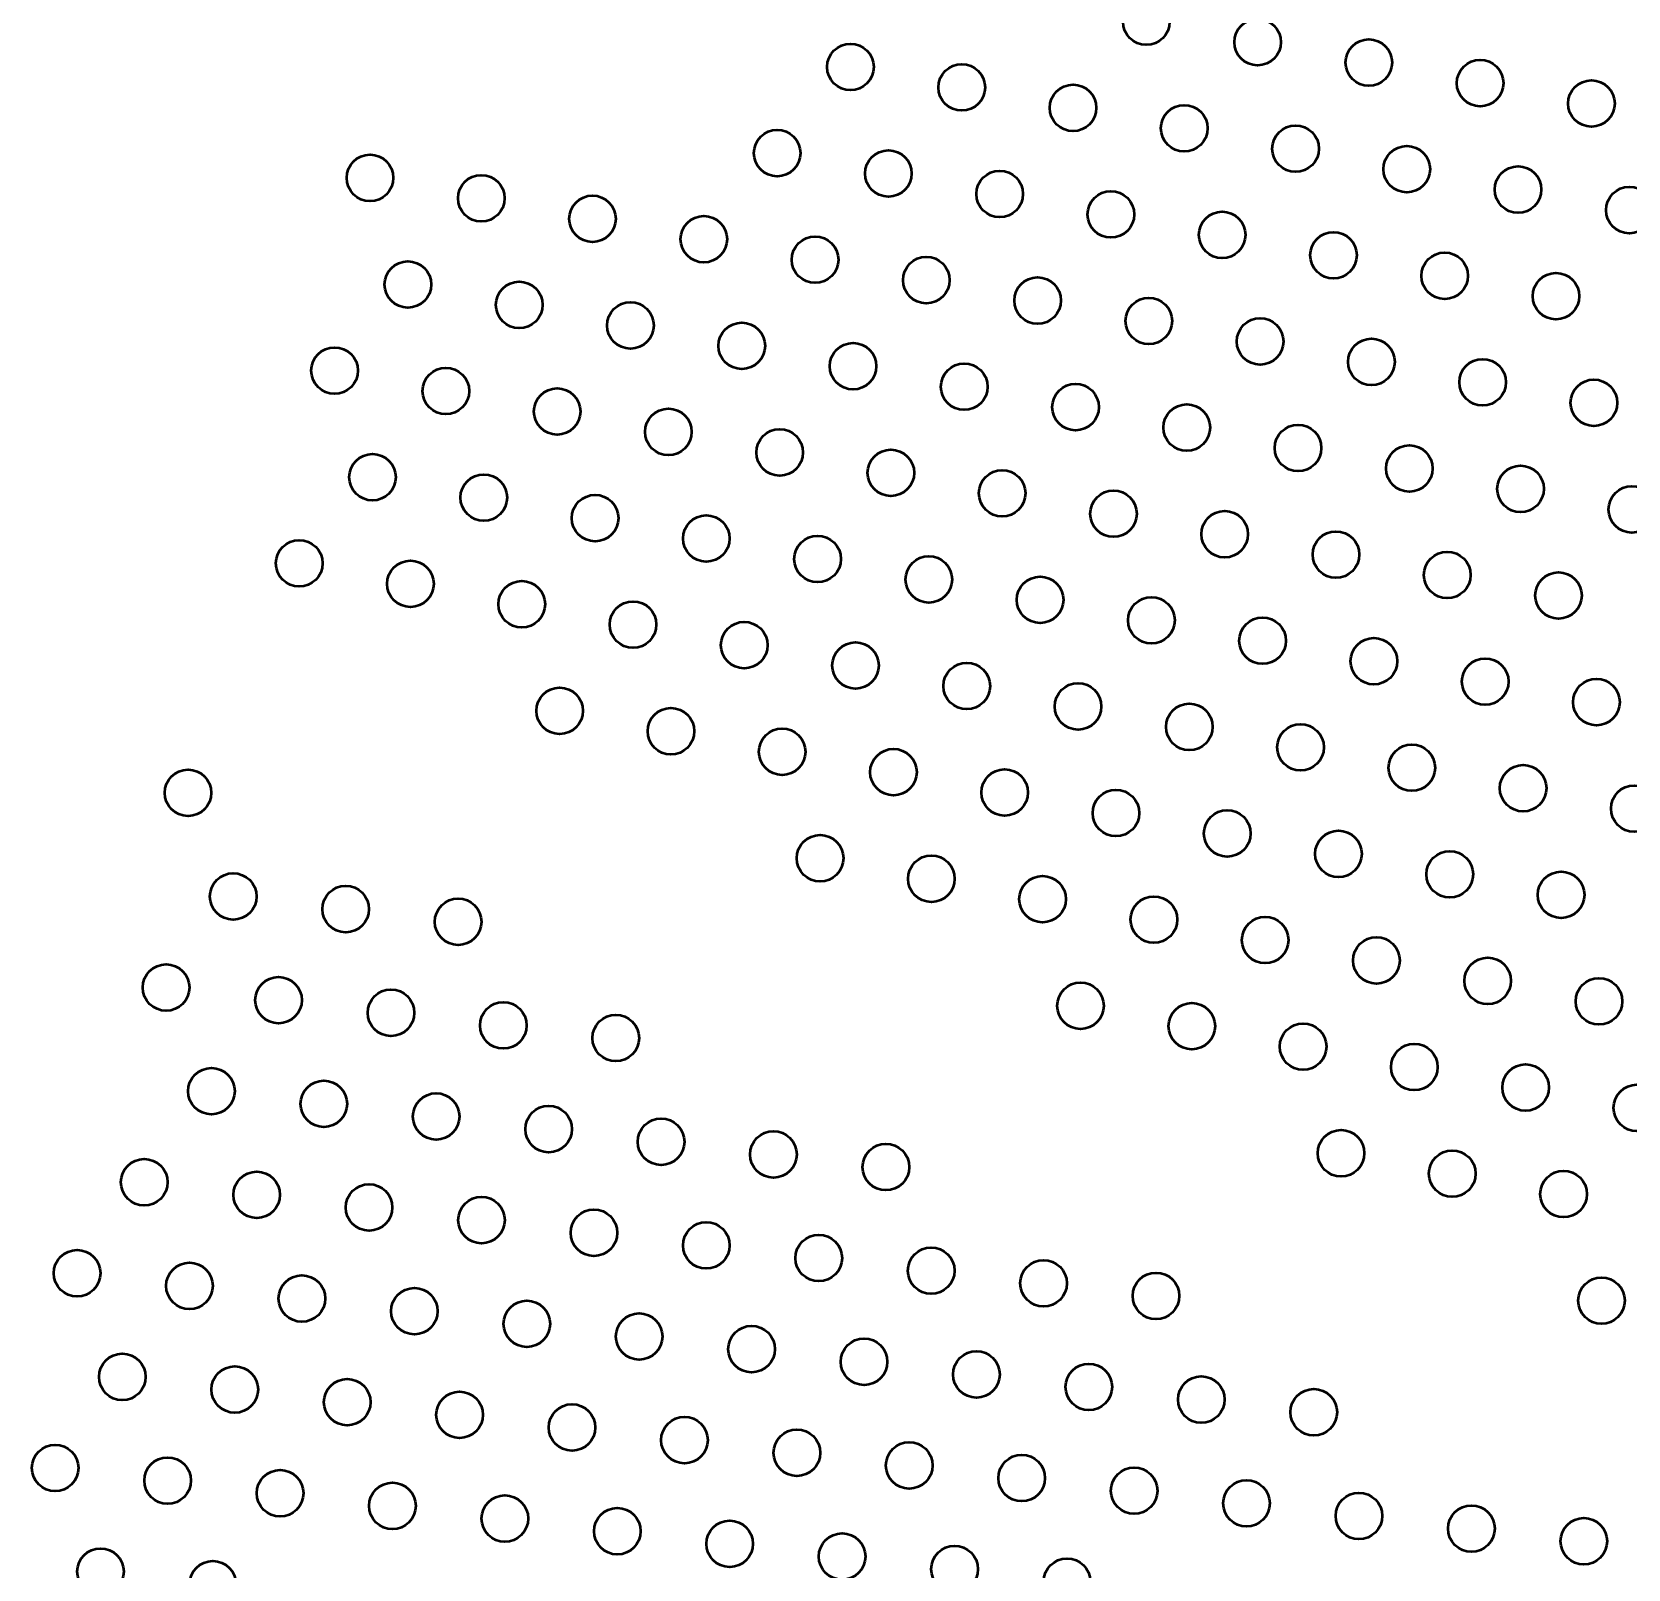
# Model space of a CAD drawing. Header units: inches. Extents: x 17.2 to 30.9, y 2 to 10.
# Drawn here: x 17.662 to 19.329, y 7.052 to 8.657 of the extents above; entities that cross this region are included whole.
import ezdxf

# ---------------------------------------------------------------- set-up
doc = ezdxf.new("R2010")
doc.units = ezdxf.units.IN
doc.header["$MEASUREMENT"] = 0
doc.layers.add('Visible', color=7, linetype='Continuous', lineweight=0)

# ---------------------------------------------------------------- blocks, each defined once
blk = doc.blocks.new('Block_5')
at = {"layer": 'Visible', "color": 7, "lineweight": 50}
blk.add_circle((19.3009, 7.3323), 0.0243, dxfattribs=at)
blk = doc.blocks.new('Block_16')
at = {"layer": 'Visible', "color": 7, "lineweight": 50}
blk.add_circle((19.2613, 7.4436), 0.0243, dxfattribs=at)
blk = doc.blocks.new('Block_17')
at = {"layer": 'Visible', "color": 7, "lineweight": 50}
blk.add_circle((19.1451, 7.4649), 0.0243, dxfattribs=at)
blk = doc.blocks.new('Block_18')
at = {"layer": 'Visible', "color": 7, "lineweight": 50}
blk.add_circle((19.029, 7.4862), 0.0243, dxfattribs=at)
blk = doc.blocks.new('Block_32')
at = {"layer": 'Visible', "color": 7, "lineweight": 50}
blk.add_circle((19.3379, 7.5335), 0.0243, dxfattribs=at)
blk = doc.blocks.new('Block_33')
at = {"layer": 'Visible', "color": 7, "lineweight": 50}
blk.add_circle((19.2217, 7.5548), 0.0243, dxfattribs=at)
blk = doc.blocks.new('Block_34')
at = {"layer": 'Visible', "color": 7, "lineweight": 50}
blk.add_circle((19.1055, 7.5762), 0.0243, dxfattribs=at)
blk = doc.blocks.new('Block_35')
at = {"layer": 'Visible', "color": 7, "lineweight": 50}
blk.add_circle((18.9894, 7.5975), 0.0243, dxfattribs=at)
blk = doc.blocks.new('Block_36')
at = {"layer": 'Visible', "color": 7, "lineweight": 50}
blk.add_circle((18.8732, 7.6189), 0.0243, dxfattribs=at)
blk = doc.blocks.new('Block_37')
at = {"layer": 'Visible', "color": 7, "lineweight": 50}
blk.add_circle((18.757, 7.6402), 0.0243, dxfattribs=at)
blk = doc.blocks.new('Block_52')
at = {"layer": 'Visible', "color": 7, "lineweight": 50}
blk.add_circle((19.2983, 7.6448), 0.0243, dxfattribs=at)
blk = doc.blocks.new('Block_53')
at = {"layer": 'Visible', "color": 7, "lineweight": 50}
blk.add_circle((19.1821, 7.6661), 0.0243, dxfattribs=at)
blk = doc.blocks.new('Block_54')
at = {"layer": 'Visible', "color": 7, "lineweight": 50}
blk.add_circle((19.0659, 7.6875), 0.0243, dxfattribs=at)
blk = doc.blocks.new('Block_55')
at = {"layer": 'Visible', "color": 7, "lineweight": 50}
blk.add_circle((18.9498, 7.7088), 0.0243, dxfattribs=at)
blk = doc.blocks.new('Block_56')
at = {"layer": 'Visible', "color": 7, "lineweight": 50}
blk.add_circle((18.8336, 7.7301), 0.0243, dxfattribs=at)
blk = doc.blocks.new('Block_57')
at = {"layer": 'Visible', "color": 7, "lineweight": 50}
blk.add_circle((18.7174, 7.7515), 0.0243, dxfattribs=at)
blk = doc.blocks.new('Block_58')
at = {"layer": 'Visible', "color": 7, "lineweight": 50}
blk.add_circle((18.6013, 7.7728), 0.0243, dxfattribs=at)
blk = doc.blocks.new('Block_59')
at = {"layer": 'Visible', "color": 7, "lineweight": 50}
blk.add_circle((18.4851, 7.7942), 0.0243, dxfattribs=at)
blk = doc.blocks.new('Block_74')
at = {"layer": 'Visible', "color": 7, "lineweight": 50}
blk.add_circle((19.2587, 7.756), 0.0243, dxfattribs=at)
blk = doc.blocks.new('Block_75')
at = {"layer": 'Visible', "color": 7, "lineweight": 50}
blk.add_circle((19.1425, 7.7774), 0.0243, dxfattribs=at)
blk = doc.blocks.new('Block_76')
at = {"layer": 'Visible', "color": 7, "lineweight": 50}
blk.add_circle((19.0263, 7.7987), 0.0243, dxfattribs=at)
blk = doc.blocks.new('Block_77')
at = {"layer": 'Visible', "color": 7, "lineweight": 50}
blk.add_circle((18.9102, 7.8201), 0.0243, dxfattribs=at)
blk = doc.blocks.new('Block_78')
at = {"layer": 'Visible', "color": 7, "lineweight": 50}
blk.add_circle((18.794, 7.8414), 0.0243, dxfattribs=at)
blk = doc.blocks.new('Block_79')
at = {"layer": 'Visible', "color": 7, "lineweight": 50}
blk.add_circle((18.6778, 7.8628), 0.0243, dxfattribs=at)
blk = doc.blocks.new('Block_80')
at = {"layer": 'Visible', "color": 7, "lineweight": 50}
blk.add_circle((18.5617, 7.8841), 0.0243, dxfattribs=at)
blk = doc.blocks.new('Block_81')
at = {"layer": 'Visible', "color": 7, "lineweight": 50}
blk.add_circle((18.4455, 7.9054), 0.0243, dxfattribs=at)
blk = doc.blocks.new('Block_82')
at = {"layer": 'Visible', "color": 7, "lineweight": 50}
blk.add_circle((18.3294, 7.9268), 0.0243, dxfattribs=at)
blk = doc.blocks.new('Block_83')
at = {"layer": 'Visible', "color": 7, "lineweight": 50}
blk.add_circle((18.2132, 7.9481), 0.0243, dxfattribs=at)
blk = doc.blocks.new('Block_97')
at = {"layer": 'Visible', "color": 7, "lineweight": 50}
blk.add_circle((19.3352, 7.846), 0.0243, dxfattribs=at)
blk = doc.blocks.new('Block_98')
at = {"layer": 'Visible', "color": 7, "lineweight": 50}
blk.add_circle((19.2191, 7.8673), 0.0243, dxfattribs=at)
blk = doc.blocks.new('Block_99')
at = {"layer": 'Visible', "color": 7, "lineweight": 50}
blk.add_circle((19.1029, 7.8887), 0.0243, dxfattribs=at)
blk = doc.blocks.new('Block_100')
at = {"layer": 'Visible', "color": 7, "lineweight": 50}
blk.add_circle((18.9867, 7.91), 0.0243, dxfattribs=at)
blk = doc.blocks.new('Block_101')
at = {"layer": 'Visible', "color": 7, "lineweight": 50}
blk.add_circle((18.8706, 7.9313), 0.0243, dxfattribs=at)
blk = doc.blocks.new('Block_102')
at = {"layer": 'Visible', "color": 7, "lineweight": 50}
blk.add_circle((18.7544, 7.9527), 0.0243, dxfattribs=at)
blk = doc.blocks.new('Block_103')
at = {"layer": 'Visible', "color": 7, "lineweight": 50}
blk.add_circle((18.6382, 7.974), 0.0243, dxfattribs=at)
blk = doc.blocks.new('Block_104')
at = {"layer": 'Visible', "color": 7, "lineweight": 50}
blk.add_circle((18.5221, 7.9954), 0.0243, dxfattribs=at)
blk = doc.blocks.new('Block_105')
at = {"layer": 'Visible', "color": 7, "lineweight": 50}
blk.add_circle((18.4059, 8.0167), 0.0243, dxfattribs=at)
blk = doc.blocks.new('Block_106')
at = {"layer": 'Visible', "color": 7, "lineweight": 50}
blk.add_circle((18.2898, 8.0381), 0.0243, dxfattribs=at)
blk = doc.blocks.new('Block_107')
at = {"layer": 'Visible', "color": 7, "lineweight": 50}
blk.add_circle((18.1736, 8.0594), 0.0243, dxfattribs=at)
blk = doc.blocks.new('Block_108')
at = {"layer": 'Visible', "color": 7, "lineweight": 50}
blk.add_circle((18.0574, 8.0807), 0.0243, dxfattribs=at)
blk = doc.blocks.new('Block_109')
at = {"layer": 'Visible', "color": 7, "lineweight": 50}
blk.add_circle((17.9413, 8.1021), 0.0243, dxfattribs=at)
blk = doc.blocks.new('Block_123')
at = {"layer": 'Visible', "color": 7, "lineweight": 50}
blk.add_circle((19.2956, 7.9572), 0.0243, dxfattribs=at)
blk = doc.blocks.new('Block_124')
at = {"layer": 'Visible', "color": 7, "lineweight": 50}
blk.add_circle((19.1795, 7.9786), 0.0243, dxfattribs=at)
blk = doc.blocks.new('Block_125')
at = {"layer": 'Visible', "color": 7, "lineweight": 50}
blk.add_circle((19.0633, 7.9999), 0.0243, dxfattribs=at)
blk = doc.blocks.new('Block_126')
at = {"layer": 'Visible', "color": 7, "lineweight": 50}
blk.add_circle((18.9471, 8.0213), 0.0243, dxfattribs=at)
blk = doc.blocks.new('Block_127')
at = {"layer": 'Visible', "color": 7, "lineweight": 50}
blk.add_circle((18.831, 8.0426), 0.0243, dxfattribs=at)
blk = doc.blocks.new('Block_128')
at = {"layer": 'Visible', "color": 7, "lineweight": 50}
blk.add_circle((18.7148, 8.064), 0.0243, dxfattribs=at)
blk = doc.blocks.new('Block_129')
at = {"layer": 'Visible', "color": 7, "lineweight": 50}
blk.add_circle((18.5986, 8.0853), 0.0243, dxfattribs=at)
blk = doc.blocks.new('Block_130')
at = {"layer": 'Visible', "color": 7, "lineweight": 50}
blk.add_circle((18.4825, 8.1066), 0.0243, dxfattribs=at)
blk = doc.blocks.new('Block_131')
at = {"layer": 'Visible', "color": 7, "lineweight": 50}
blk.add_circle((18.3663, 8.128), 0.0243, dxfattribs=at)
blk = doc.blocks.new('Block_132')
at = {"layer": 'Visible', "color": 7, "lineweight": 50}
blk.add_circle((18.2502, 8.1493), 0.0243, dxfattribs=at)
blk = doc.blocks.new('Block_133')
at = {"layer": 'Visible', "color": 7, "lineweight": 50}
blk.add_circle((18.134, 8.1707), 0.0243, dxfattribs=at)
blk = doc.blocks.new('Block_134')
at = {"layer": 'Visible', "color": 7, "lineweight": 50}
blk.add_circle((18.0178, 8.192), 0.0243, dxfattribs=at)
blk = doc.blocks.new('Block_149')
at = {"layer": 'Visible', "color": 7, "lineweight": 50}
blk.add_circle((19.256, 8.0685), 0.0243, dxfattribs=at)
blk = doc.blocks.new('Block_150')
at = {"layer": 'Visible', "color": 7, "lineweight": 50}
blk.add_circle((19.1399, 8.0899), 0.0243, dxfattribs=at)
blk = doc.blocks.new('Block_151')
at = {"layer": 'Visible', "color": 7, "lineweight": 50}
blk.add_circle((19.0237, 8.1112), 0.0243, dxfattribs=at)
blk = doc.blocks.new('Block_152')
at = {"layer": 'Visible', "color": 7, "lineweight": 50}
blk.add_circle((18.9075, 8.1325), 0.0243, dxfattribs=at)
blk = doc.blocks.new('Block_153')
at = {"layer": 'Visible', "color": 7, "lineweight": 50}
blk.add_circle((18.7914, 8.1539), 0.0243, dxfattribs=at)
blk = doc.blocks.new('Block_154')
at = {"layer": 'Visible', "color": 7, "lineweight": 50}
blk.add_circle((18.6752, 8.1752), 0.0243, dxfattribs=at)
blk = doc.blocks.new('Block_155')
at = {"layer": 'Visible', "color": 7, "lineweight": 50}
blk.add_circle((18.559, 8.1966), 0.0243, dxfattribs=at)
blk = doc.blocks.new('Block_156')
at = {"layer": 'Visible', "color": 7, "lineweight": 50}
blk.add_circle((18.4429, 8.2179), 0.0243, dxfattribs=at)
blk = doc.blocks.new('Block_157')
at = {"layer": 'Visible', "color": 7, "lineweight": 50}
blk.add_circle((18.3267, 8.2393), 0.0243, dxfattribs=at)
blk = doc.blocks.new('Block_158')
at = {"layer": 'Visible', "color": 7, "lineweight": 50}
blk.add_circle((18.2106, 8.2606), 0.0243, dxfattribs=at)
blk = doc.blocks.new('Block_159')
at = {"layer": 'Visible', "color": 7, "lineweight": 50}
blk.add_circle((18.0944, 8.282), 0.0243, dxfattribs=at)
blk = doc.blocks.new('Block_160')
at = {"layer": 'Visible', "color": 7, "lineweight": 50}
blk.add_circle((17.9782, 8.3033), 0.0243, dxfattribs=at)
blk = doc.blocks.new('Block_174')
at = {"layer": 'Visible', "color": 7, "lineweight": 50}
blk.add_circle((19.3326, 8.1584), 0.0243, dxfattribs=at)
blk = doc.blocks.new('Block_175')
at = {"layer": 'Visible', "color": 7, "lineweight": 50}
blk.add_circle((19.2164, 8.1798), 0.0243, dxfattribs=at)
blk = doc.blocks.new('Block_176')
at = {"layer": 'Visible', "color": 7, "lineweight": 50}
blk.add_circle((19.1003, 8.2011), 0.0243, dxfattribs=at)
blk = doc.blocks.new('Block_177')
at = {"layer": 'Visible', "color": 7, "lineweight": 50}
blk.add_circle((18.9841, 8.2225), 0.0243, dxfattribs=at)
blk = doc.blocks.new('Block_178')
at = {"layer": 'Visible', "color": 7, "lineweight": 50}
blk.add_circle((18.8679, 8.2438), 0.0243, dxfattribs=at)
blk = doc.blocks.new('Block_179')
at = {"layer": 'Visible', "color": 7, "lineweight": 50}
blk.add_circle((18.7518, 8.2652), 0.0243, dxfattribs=at)
blk = doc.blocks.new('Block_180')
at = {"layer": 'Visible', "color": 7, "lineweight": 50}
blk.add_circle((18.6356, 8.2865), 0.0243, dxfattribs=at)
blk = doc.blocks.new('Block_181')
at = {"layer": 'Visible', "color": 7, "lineweight": 50}
blk.add_circle((18.5195, 8.3079), 0.0243, dxfattribs=at)
blk = doc.blocks.new('Block_182')
at = {"layer": 'Visible', "color": 7, "lineweight": 50}
blk.add_circle((18.4033, 8.3292), 0.0243, dxfattribs=at)
blk = doc.blocks.new('Block_183')
at = {"layer": 'Visible', "color": 7, "lineweight": 50}
blk.add_circle((18.2871, 8.3505), 0.0243, dxfattribs=at)
blk = doc.blocks.new('Block_184')
at = {"layer": 'Visible', "color": 7, "lineweight": 50}
blk.add_circle((18.171, 8.3719), 0.0243, dxfattribs=at)
blk = doc.blocks.new('Block_185')
at = {"layer": 'Visible', "color": 7, "lineweight": 50}
blk.add_circle((18.0548, 8.3932), 0.0243, dxfattribs=at)
blk = doc.blocks.new('Block_199')
at = {"layer": 'Visible', "color": 7, "lineweight": 50}
blk.add_circle((19.293, 8.2697), 0.0243, dxfattribs=at)
blk = doc.blocks.new('Block_200')
at = {"layer": 'Visible', "color": 7, "lineweight": 50}
blk.add_circle((19.1768, 8.2911), 0.0243, dxfattribs=at)
blk = doc.blocks.new('Block_201')
at = {"layer": 'Visible', "color": 7, "lineweight": 50}
blk.add_circle((19.0607, 8.3124), 0.0243, dxfattribs=at)
blk = doc.blocks.new('Block_202')
at = {"layer": 'Visible', "color": 7, "lineweight": 50}
blk.add_circle((18.9445, 8.3338), 0.0243, dxfattribs=at)
blk = doc.blocks.new('Block_203')
at = {"layer": 'Visible', "color": 7, "lineweight": 50}
blk.add_circle((18.8283, 8.3551), 0.0243, dxfattribs=at)
blk = doc.blocks.new('Block_204')
at = {"layer": 'Visible', "color": 7, "lineweight": 50}
blk.add_circle((18.7122, 8.3764), 0.0243, dxfattribs=at)
blk = doc.blocks.new('Block_205')
at = {"layer": 'Visible', "color": 7, "lineweight": 50}
blk.add_circle((18.596, 8.3978), 0.0243, dxfattribs=at)
blk = doc.blocks.new('Block_206')
at = {"layer": 'Visible', "color": 7, "lineweight": 50}
blk.add_circle((18.4799, 8.4191), 0.0243, dxfattribs=at)
blk = doc.blocks.new('Block_207')
at = {"layer": 'Visible', "color": 7, "lineweight": 50}
blk.add_circle((18.3637, 8.4405), 0.0243, dxfattribs=at)
blk = doc.blocks.new('Block_208')
at = {"layer": 'Visible', "color": 7, "lineweight": 50}
blk.add_circle((18.2475, 8.4618), 0.0243, dxfattribs=at)
blk = doc.blocks.new('Block_209')
at = {"layer": 'Visible', "color": 7, "lineweight": 50}
blk.add_circle((18.1314, 8.4832), 0.0243, dxfattribs=at)
blk = doc.blocks.new('Block_210')
at = {"layer": 'Visible', "color": 7, "lineweight": 50}
blk.add_circle((18.0152, 8.5045), 0.0243, dxfattribs=at)
blk = doc.blocks.new('Block_225')
at = {"layer": 'Visible', "color": 7, "lineweight": 50}
blk.add_circle((19.2534, 8.381), 0.0243, dxfattribs=at)
blk = doc.blocks.new('Block_226')
at = {"layer": 'Visible', "color": 7, "lineweight": 50}
blk.add_circle((19.1372, 8.4023), 0.0243, dxfattribs=at)
blk = doc.blocks.new('Block_227')
at = {"layer": 'Visible', "color": 7, "lineweight": 50}
blk.add_circle((19.0211, 8.4237), 0.0243, dxfattribs=at)
blk = doc.blocks.new('Block_228')
at = {"layer": 'Visible', "color": 7, "lineweight": 50}
blk.add_circle((18.9049, 8.445), 0.0243, dxfattribs=at)
blk = doc.blocks.new('Block_229')
at = {"layer": 'Visible', "color": 7, "lineweight": 50}
blk.add_circle((18.7887, 8.4664), 0.0243, dxfattribs=at)
blk = doc.blocks.new('Block_230')
at = {"layer": 'Visible', "color": 7, "lineweight": 50}
blk.add_circle((18.6726, 8.4877), 0.0243, dxfattribs=at)
blk = doc.blocks.new('Block_231')
at = {"layer": 'Visible', "color": 7, "lineweight": 50}
blk.add_circle((18.5564, 8.5091), 0.0243, dxfattribs=at)
blk = doc.blocks.new('Block_232')
at = {"layer": 'Visible', "color": 7, "lineweight": 50}
blk.add_circle((18.4403, 8.5304), 0.0243, dxfattribs=at)
blk = doc.blocks.new('Block_246')
at = {"layer": 'Visible', "color": 7, "lineweight": 50}
blk.add_circle((19.33, 8.4709), 0.0243, dxfattribs=at)
blk = doc.blocks.new('Block_247')
at = {"layer": 'Visible', "color": 7, "lineweight": 50}
blk.add_circle((19.2138, 8.4923), 0.0243, dxfattribs=at)
blk = doc.blocks.new('Block_248')
at = {"layer": 'Visible', "color": 7, "lineweight": 50}
blk.add_circle((19.0976, 8.5136), 0.0243, dxfattribs=at)
blk = doc.blocks.new('Block_249')
at = {"layer": 'Visible', "color": 7, "lineweight": 50}
blk.add_circle((18.9815, 8.535), 0.0243, dxfattribs=at)
blk = doc.blocks.new('Block_250')
at = {"layer": 'Visible', "color": 7, "lineweight": 50}
blk.add_circle((18.8653, 8.5563), 0.0243, dxfattribs=at)
blk = doc.blocks.new('Block_251')
at = {"layer": 'Visible', "color": 7, "lineweight": 50}
blk.add_circle((18.7492, 8.5776), 0.0243, dxfattribs=at)
blk = doc.blocks.new('Block_252')
at = {"layer": 'Visible', "color": 7, "lineweight": 50}
blk.add_circle((18.633, 8.599), 0.0243, dxfattribs=at)
blk = doc.blocks.new('Block_253')
at = {"layer": 'Visible', "color": 7, "lineweight": 50}
blk.add_circle((18.5168, 8.6203), 0.0243, dxfattribs=at)
blk = doc.blocks.new('Block_268')
at = {"layer": 'Visible', "color": 7, "lineweight": 50}
blk.add_circle((19.2904, 8.5822), 0.0243, dxfattribs=at)
blk = doc.blocks.new('Block_269')
at = {"layer": 'Visible', "color": 7, "lineweight": 50}
blk.add_circle((19.1742, 8.6035), 0.0243, dxfattribs=at)
blk = doc.blocks.new('Block_270')
at = {"layer": 'Visible', "color": 7, "lineweight": 50}
blk.add_circle((19.058, 8.6249), 0.0243, dxfattribs=at)
blk = doc.blocks.new('Block_271')
at = {"layer": 'Visible', "color": 7, "lineweight": 50}
blk.add_circle((18.9419, 8.6462), 0.0243, dxfattribs=at)
blk = doc.blocks.new('Block_272')
at = {"layer": 'Visible', "color": 7, "lineweight": 50}
blk.add_circle((18.8257, 8.6676), 0.0243, dxfattribs=at)
blk = doc.blocks.new('Block_1126')
at = {"layer": 'Visible', "color": 7, "lineweight": 50}
blk.add_circle((17.8252, 7.8625), 0.0243, dxfattribs=at)
blk = doc.blocks.new('Block_1127')
at = {"layer": 'Visible', "color": 7, "lineweight": 50}
blk.add_circle((18.1072, 7.7279), 0.0243, dxfattribs=at)
blk = doc.blocks.new('Block_1128')
at = {"layer": 'Visible', "color": 7, "lineweight": 50}
blk.add_circle((17.9898, 7.7411), 0.0243, dxfattribs=at)
blk = doc.blocks.new('Block_1129')
at = {"layer": 'Visible', "color": 7, "lineweight": 50}
blk.add_circle((17.8724, 7.7543), 0.0243, dxfattribs=at)
blk = doc.blocks.new('Block_1130')
at = {"layer": 'Visible', "color": 7, "lineweight": 50}
blk.add_circle((18.2718, 7.6065), 0.0243, dxfattribs=at)
blk = doc.blocks.new('Block_1131')
at = {"layer": 'Visible', "color": 7, "lineweight": 50}
blk.add_circle((18.1544, 7.6197), 0.0243, dxfattribs=at)
blk = doc.blocks.new('Block_1132')
at = {"layer": 'Visible', "color": 7, "lineweight": 50}
blk.add_circle((18.0371, 7.6329), 0.0243, dxfattribs=at)
blk = doc.blocks.new('Block_1133')
at = {"layer": 'Visible', "color": 7, "lineweight": 50}
blk.add_circle((17.9197, 7.646), 0.0243, dxfattribs=at)
blk = doc.blocks.new('Block_1134')
at = {"layer": 'Visible', "color": 7, "lineweight": 50}
blk.add_circle((17.8023, 7.6592), 0.0243, dxfattribs=at)
blk = doc.blocks.new('Block_1135')
at = {"layer": 'Visible', "color": 7, "lineweight": 50}
blk.add_circle((18.5538, 7.4718), 0.0243, dxfattribs=at)
blk = doc.blocks.new('Block_1136')
at = {"layer": 'Visible', "color": 7, "lineweight": 50}
blk.add_circle((18.4364, 7.485), 0.0243, dxfattribs=at)
blk = doc.blocks.new('Block_1137')
at = {"layer": 'Visible', "color": 7, "lineweight": 50}
blk.add_circle((18.3191, 7.4982), 0.0243, dxfattribs=at)
blk = doc.blocks.new('Block_1138')
at = {"layer": 'Visible', "color": 7, "lineweight": 50}
blk.add_circle((18.2017, 7.5114), 0.0243, dxfattribs=at)
blk = doc.blocks.new('Block_1139')
at = {"layer": 'Visible', "color": 7, "lineweight": 50}
blk.add_circle((18.0843, 7.5246), 0.0243, dxfattribs=at)
blk = doc.blocks.new('Block_1140')
at = {"layer": 'Visible', "color": 7, "lineweight": 50}
blk.add_circle((17.967, 7.5378), 0.0243, dxfattribs=at)
blk = doc.blocks.new('Block_1141')
at = {"layer": 'Visible', "color": 7, "lineweight": 50}
blk.add_circle((17.8496, 7.551), 0.0243, dxfattribs=at)
blk = doc.blocks.new('Block_1142')
at = {"layer": 'Visible', "color": 7, "lineweight": 50}
blk.add_circle((18.8358, 7.3372), 0.0243, dxfattribs=at)
blk = doc.blocks.new('Block_1143')
at = {"layer": 'Visible', "color": 7, "lineweight": 50}
blk.add_circle((18.7184, 7.3504), 0.0243, dxfattribs=at)
blk = doc.blocks.new('Block_1144')
at = {"layer": 'Visible', "color": 7, "lineweight": 50}
blk.add_circle((18.6011, 7.3636), 0.0243, dxfattribs=at)
blk = doc.blocks.new('Block_1145')
at = {"layer": 'Visible', "color": 7, "lineweight": 50}
blk.add_circle((18.4837, 7.3768), 0.0243, dxfattribs=at)
blk = doc.blocks.new('Block_1146')
at = {"layer": 'Visible', "color": 7, "lineweight": 50}
blk.add_circle((18.3663, 7.39), 0.0243, dxfattribs=at)
blk = doc.blocks.new('Block_1147')
at = {"layer": 'Visible', "color": 7, "lineweight": 50}
blk.add_circle((18.249, 7.4032), 0.0243, dxfattribs=at)
blk = doc.blocks.new('Block_1148')
at = {"layer": 'Visible', "color": 7, "lineweight": 50}
blk.add_circle((18.1316, 7.4164), 0.0243, dxfattribs=at)
blk = doc.blocks.new('Block_1149')
at = {"layer": 'Visible', "color": 7, "lineweight": 50}
blk.add_circle((18.0142, 7.4296), 0.0243, dxfattribs=at)
blk = doc.blocks.new('Block_1150')
at = {"layer": 'Visible', "color": 7, "lineweight": 50}
blk.add_circle((17.8969, 7.4428), 0.0243, dxfattribs=at)
blk = doc.blocks.new('Block_1151')
at = {"layer": 'Visible', "color": 7, "lineweight": 50}
blk.add_circle((17.7795, 7.4559), 0.0243, dxfattribs=at)
blk = doc.blocks.new('Block_1152')
at = {"layer": 'Visible', "color": 7, "lineweight": 50}
blk.add_circle((19.0005, 7.2158), 0.0243, dxfattribs=at)
blk = doc.blocks.new('Block_1153')
at = {"layer": 'Visible', "color": 7, "lineweight": 50}
blk.add_circle((18.8831, 7.229), 0.0243, dxfattribs=at)
blk = doc.blocks.new('Block_1154')
at = {"layer": 'Visible', "color": 7, "lineweight": 50}
blk.add_circle((18.7657, 7.2422), 0.0243, dxfattribs=at)
blk = doc.blocks.new('Block_1155')
at = {"layer": 'Visible', "color": 7, "lineweight": 50}
blk.add_circle((18.6483, 7.2553), 0.0243, dxfattribs=at)
blk = doc.blocks.new('Block_1156')
at = {"layer": 'Visible', "color": 7, "lineweight": 50}
blk.add_circle((18.531, 7.2685), 0.0243, dxfattribs=at)
blk = doc.blocks.new('Block_1157')
at = {"layer": 'Visible', "color": 7, "lineweight": 50}
blk.add_circle((18.4136, 7.2817), 0.0243, dxfattribs=at)
blk = doc.blocks.new('Block_1158')
at = {"layer": 'Visible', "color": 7, "lineweight": 50}
blk.add_circle((18.2962, 7.2949), 0.0243, dxfattribs=at)
blk = doc.blocks.new('Block_1159')
at = {"layer": 'Visible', "color": 7, "lineweight": 50}
blk.add_circle((18.1789, 7.3081), 0.0243, dxfattribs=at)
blk = doc.blocks.new('Block_1160')
at = {"layer": 'Visible', "color": 7, "lineweight": 50}
blk.add_circle((18.0615, 7.3213), 0.0243, dxfattribs=at)
blk = doc.blocks.new('Block_1161')
at = {"layer": 'Visible', "color": 7, "lineweight": 50}
blk.add_circle((17.9441, 7.3345), 0.0243, dxfattribs=at)
blk = doc.blocks.new('Block_1162')
at = {"layer": 'Visible', "color": 7, "lineweight": 50}
blk.add_circle((17.8267, 7.3477), 0.0243, dxfattribs=at)
blk = doc.blocks.new('Block_1163')
at = {"layer": 'Visible', "color": 7, "lineweight": 50}
blk.add_circle((17.7094, 7.3609), 0.0243, dxfattribs=at)
blk = doc.blocks.new('Block_1164')
at = {"layer": 'Visible', "color": 7, "lineweight": 50}
blk.add_circle((19.2825, 7.0811), 0.0243, dxfattribs=at)
blk = doc.blocks.new('Block_1165')
at = {"layer": 'Visible', "color": 7, "lineweight": 50}
blk.add_circle((19.1651, 7.0943), 0.0243, dxfattribs=at)
blk = doc.blocks.new('Block_1166')
at = {"layer": 'Visible', "color": 7, "lineweight": 50}
blk.add_circle((19.0477, 7.1075), 0.0243, dxfattribs=at)
blk = doc.blocks.new('Block_1167')
at = {"layer": 'Visible', "color": 7, "lineweight": 50}
blk.add_circle((18.9303, 7.1207), 0.0243, dxfattribs=at)
blk = doc.blocks.new('Block_1168')
at = {"layer": 'Visible', "color": 7, "lineweight": 50}
blk.add_circle((18.813, 7.1339), 0.0243, dxfattribs=at)
blk = doc.blocks.new('Block_1169')
at = {"layer": 'Visible', "color": 7, "lineweight": 50}
blk.add_circle((18.6956, 7.1471), 0.0243, dxfattribs=at)
blk = doc.blocks.new('Block_1170')
at = {"layer": 'Visible', "color": 7, "lineweight": 50}
blk.add_circle((18.5782, 7.1603), 0.0243, dxfattribs=at)
blk = doc.blocks.new('Block_1171')
at = {"layer": 'Visible', "color": 7, "lineweight": 50}
blk.add_circle((18.4609, 7.1735), 0.0243, dxfattribs=at)
blk = doc.blocks.new('Block_1172')
at = {"layer": 'Visible', "color": 7, "lineweight": 50}
blk.add_circle((18.3435, 7.1867), 0.0243, dxfattribs=at)
blk = doc.blocks.new('Block_1173')
at = {"layer": 'Visible', "color": 7, "lineweight": 50}
blk.add_circle((18.2261, 7.1999), 0.0243, dxfattribs=at)
blk = doc.blocks.new('Block_1174')
at = {"layer": 'Visible', "color": 7, "lineweight": 50}
blk.add_circle((18.1087, 7.2131), 0.0243, dxfattribs=at)
blk = doc.blocks.new('Block_1175')
at = {"layer": 'Visible', "color": 7, "lineweight": 50}
blk.add_circle((17.9914, 7.2263), 0.0243, dxfattribs=at)
blk = doc.blocks.new('Block_1176')
at = {"layer": 'Visible', "color": 7, "lineweight": 50}
blk.add_circle((17.874, 7.2395), 0.0243, dxfattribs=at)
blk = doc.blocks.new('Block_1177')
at = {"layer": 'Visible', "color": 7, "lineweight": 50}
blk.add_circle((17.7566, 7.2527), 0.0243, dxfattribs=at)
blk = doc.blocks.new('Block_1183')
at = {"layer": 'Visible', "color": 7, "lineweight": 50}
blk.add_circle((18.7429, 7.0389), 0.0243, dxfattribs=at)
blk = doc.blocks.new('Block_1184')
at = {"layer": 'Visible', "color": 7, "lineweight": 50}
blk.add_circle((18.6255, 7.0521), 0.0243, dxfattribs=at)
blk = doc.blocks.new('Block_1185')
at = {"layer": 'Visible', "color": 7, "lineweight": 50}
blk.add_circle((18.5081, 7.0652), 0.0243, dxfattribs=at)
blk = doc.blocks.new('Block_1186')
at = {"layer": 'Visible', "color": 7, "lineweight": 50}
blk.add_circle((18.3907, 7.0784), 0.0243, dxfattribs=at)
blk = doc.blocks.new('Block_1187')
at = {"layer": 'Visible', "color": 7, "lineweight": 50}
blk.add_circle((18.2734, 7.0916), 0.0243, dxfattribs=at)
blk = doc.blocks.new('Block_1188')
at = {"layer": 'Visible', "color": 7, "lineweight": 50}
blk.add_circle((18.156, 7.1048), 0.0243, dxfattribs=at)
blk = doc.blocks.new('Block_1189')
at = {"layer": 'Visible', "color": 7, "lineweight": 50}
blk.add_circle((18.0386, 7.118), 0.0243, dxfattribs=at)
blk = doc.blocks.new('Block_1190')
at = {"layer": 'Visible', "color": 7, "lineweight": 50}
blk.add_circle((17.9213, 7.1312), 0.0243, dxfattribs=at)
blk = doc.blocks.new('Block_1191')
at = {"layer": 'Visible', "color": 7, "lineweight": 50}
blk.add_circle((17.8039, 7.1444), 0.0243, dxfattribs=at)
blk = doc.blocks.new('Block_1192')
at = {"layer": 'Visible', "color": 7, "lineweight": 50}
blk.add_circle((17.6865, 7.1576), 0.0243, dxfattribs=at)
blk = doc.blocks.new('Block_1206')
at = {"layer": 'Visible', "color": 7, "lineweight": 50}
blk.add_circle((17.8511, 7.0362), 0.0243, dxfattribs=at)
blk = doc.blocks.new('Block_1207')
at = {"layer": 'Visible', "color": 7, "lineweight": 50}
blk.add_circle((17.7338, 7.0494), 0.0243, dxfattribs=at)

msp = doc.modelspace()

# ---------------------------------------------------------------- block references
at = {"layer": 'Visible'}
for name in ['Block_272', 'Block_271', 'Block_270', 'Block_253', 'Block_252', 'Block_269', 'Block_251', 'Block_268', 'Block_250', 'Block_232', 'Block_249', 'Block_231', 'Block_248', 'Block_210', 'Block_247', 'Block_209', 'Block_230', 'Block_208', 'Block_229', 'Block_246', 'Block_228', 'Block_207', 'Block_206', 'Block_227', 'Block_185', 'Block_205', 'Block_226', 'Block_204', 'Block_225', 'Block_184', 'Block_183', 'Block_203', 'Block_182', 'Block_202', 'Block_201', 'Block_160', 'Block_181', 'Block_159', 'Block_180', 'Block_200', 'Block_158', 'Block_179', 'Block_199', 'Block_178', 'Block_157', 'Block_156', 'Block_177', 'Block_134', 'Block_155', 'Block_176', 'Block_154', 'Block_175', 'Block_133', 'Block_174', 'Block_132', 'Block_153', 'Block_131', 'Block_152', 'Block_151', 'Block_109', 'Block_130', 'Block_108', 'Block_129', 'Block_150', 'Block_107', 'Block_128', 'Block_149', 'Block_127', 'Block_106', 'Block_105', 'Block_126', 'Block_104', 'Block_125', 'Block_124', 'Block_103', 'Block_83', 'Block_102', 'Block_123', 'Block_82', 'Block_101', 'Block_100', 'Block_81', 'Block_80', 'Block_99', 'Block_1126', 'Block_79', 'Block_98', 'Block_78', 'Block_97', 'Block_77', 'Block_59', 'Block_76', 'Block_75', 'Block_58', 'Block_1129', 'Block_57', 'Block_74', 'Block_1128', 'Block_1127', 'Block_56', 'Block_55', 'Block_54', 'Block_1134', 'Block_53', 'Block_1133', 'Block_52', 'Block_1132', 'Block_37', 'Block_1131', 'Block_36', 'Block_1130', 'Block_35', 'Block_34', 'Block_1141', 'Block_33', 'Block_1140', 'Block_32', 'Block_1139', 'Block_1138', 'Block_1137', 'Block_1136', 'Block_18', 'Block_1135', 'Block_17', 'Block_1151', 'Block_1150', 'Block_16', 'Block_1149', 'Block_1148', 'Block_1147', 'Block_1146', 'Block_1145', 'Block_1163', 'Block_1144', 'Block_1162', 'Block_1143', 'Block_1161', 'Block_1142', 'Block_5', 'Block_1160', 'Block_1159', 'Block_1158', 'Block_1157', 'Block_1156', 'Block_1177', 'Block_1155', 'Block_1154', 'Block_1176', 'Block_1175', 'Block_1153', 'Block_1174', 'Block_1152', 'Block_1173', 'Block_1172', 'Block_1171', 'Block_1170', 'Block_1192', 'Block_1191', 'Block_1169', 'Block_1190', 'Block_1168', 'Block_1189', 'Block_1167', 'Block_1188', 'Block_1187', 'Block_1166', 'Block_1165', 'Block_1186', 'Block_1164', 'Block_1185', 'Block_1207', 'Block_1184', 'Block_1206', 'Block_1183']:
    msp.add_blockref(name, (0, 0), dxfattribs=at)

doc.saveas('drawing.dxf')
